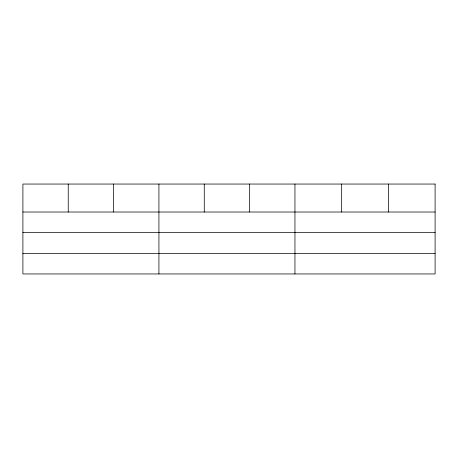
<?xml version="1.0" encoding="UTF-8"?>
<svg xmlns="http://www.w3.org/2000/svg" width="458" height="458" viewBox="0 0 458 458"><rect width="100%" height="100%" fill="white"/><g stroke="black" fill="none" stroke-linecap="round" stroke-linejoin="round"><path stroke-width="0.69" d="M22.9 212.02L435.1 212.02M22.9 232.458L435.1 232.458M22.9 253.514L435.1 253.514M388.384 184.047L388.384 212.02M341.668 184.047L341.668 212.02M294.952 184.047L294.952 273.953M249.61 184.047L249.61 212.02M204.268 184.047L204.268 212.02M158.926 184.047L158.926 273.953M113.584 184.047L113.584 212.02M68.242 184.047L68.242 212.02M435.1 184.047L22.9 184.047L22.9 273.953L435.1 273.953L435.1 184.047"/></g></svg>
